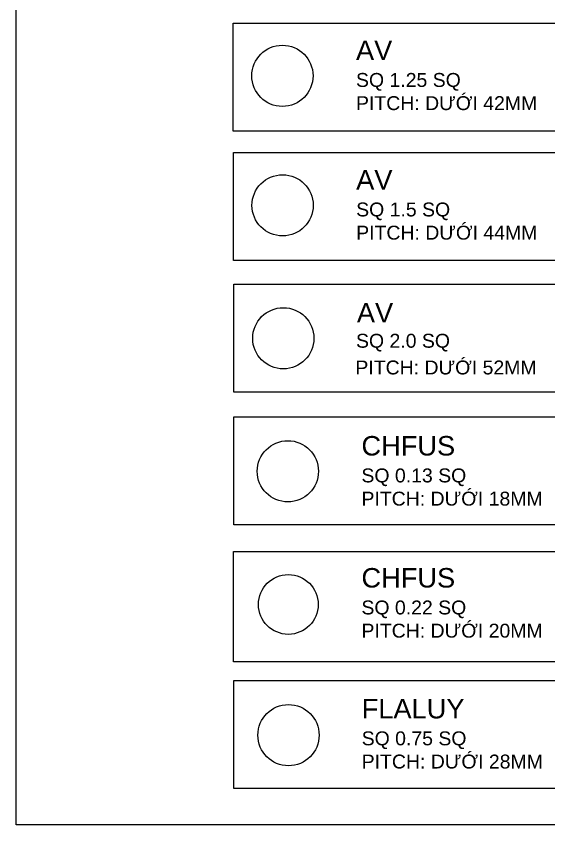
# Model space of a CAD drawing. Header units: millimetres. Extents: x 10828 to 12582, y 10200 to 11457.
# Drawn here: x 10828.2 to 10923.9, y 11157 to 11302.3 of the extents above; entities that cross this region are included whole.
import ezdxf

# ---------------------------------------------------------------- set-up
doc = ezdxf.new("R2010")
doc.units = ezdxf.units.MM
doc.styles.get("Standard").update_dxf_attribs({"font": 'arial.ttf'})

msp = doc.modelspace()

# ---------------------------------------------------------------- linework, layer by layer
for points in [[(10828.25, 11454), (11248.25, 11454), (11248.25, 11157), (10828.25, 11157)], [(10867.25, 11301.1), (11086.86, 11301.1), (11086.86, 11281.69), (10867.25, 11281.69)], [(10867.28, 11277.82), (11086.89, 11277.82), (11086.89, 11258.41), (10867.28, 11258.41)], [(10867.33, 11254.19), (11086.94, 11254.19), (11086.94, 11234.78), (10867.33, 11234.78)], [(10867.33, 11230.32), (11055.2, 11230.32), (11055.2, 11210.91), (10867.33, 11210.91)], [(10867.28, 11206.09), (11047.31, 11206.09), (11047.31, 11186.27), (10867.28, 11186.27)], [(10867.36, 11182.92), (11086.97, 11182.92), (11086.97, 11163.51), (10867.36, 11163.51)]]:
    msp.add_lwpolyline(points, close=True)
for centre, radius in [((10876.08, 11291.61), 5.5), ((10876.11, 11268.33), 5.5), ((10876.24, 11244.44), 5.5), ((10877.06, 11220.53), 5.5), ((10877.14, 11196.6), 5.37), ((10877.17, 11173.11), 5.5)]:
    msp.add_circle(centre, radius)

# ---------------------------------------------------------------- texts
for s, height, p in [('AV', 3.5, (10889.46, 11247.28)), ('SQ 2.0 SQ', 2.5, (10889.3, 11242.74)), ('PITCH: DƯỚI 52MM', 2.5, (10889.19, 11237.94))]:
    msp.add_text(s, height=height).set_placement(p)
at = {"char_height": 2.5, "attachment_point": 1}
for s, insert in [('{\\H1.4x;AV\\P}SQ 1.25 SQ\\PPITCH: DƯỚI 42MM', (10889.3, 11297.95)), ('{\\H1.4x;AV\\P}SQ 1.5 SQ\\PPITCH: DƯỚI 44MM', (10889.33, 11274.67)), ('{\\H1.4x;CHFUS\\P}SQ 0.13 SQ\\PPITCH: DƯỚI 18MM', (10890.28, 11226.87)), ('{\\H1.4x;CHFUS\\P}SQ 0.22 SQ\\PPITCH: DƯỚI 20MM', (10890.28, 11203.14)), ('{\\H1.4x;FLALUY \\P}SQ 0.75 SQ\\PPITCH: DƯỚI 28MM', (10890.32, 11179.62))]:
    msp.add_mtext_dynamic_manual_height_columns(s, width=33.1939, gutter_width=12.5, heights=[0], dxfattribs=dict(at, insert=insert))

doc.saveas('drawing.dxf')
